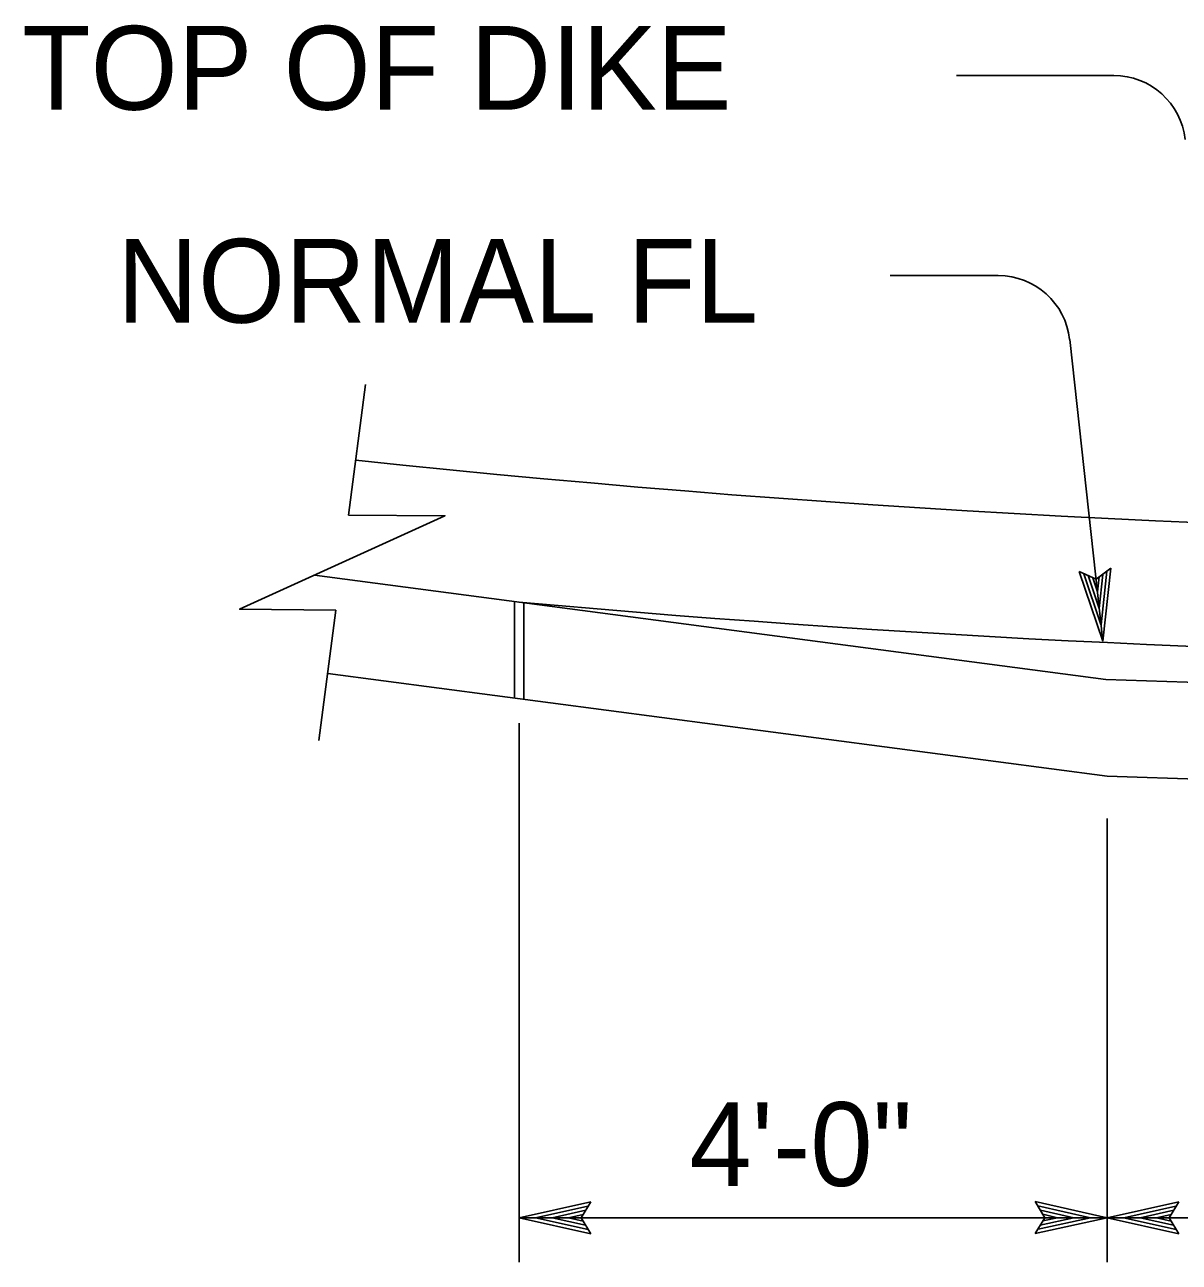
# Model space of a CAD drawing. Extents: x -894 to 866, y -472 to 714.
# Drawn here: x -105.3 to -8.8, y -354.3 to -250.8 of the extents above; entities that cross this region are included whole.
import ezdxf

# ---------------------------------------------------------------- set-up
doc = ezdxf.new("R2010")
doc.units = 0
doc.layers.add('df_DETAIL-anno', color=7, linetype='Continuous')
doc.layers.add('str_Concrete-A', color=7, linetype='Continuous')

msp = doc.modelspace()

# ---------------------------------------------------------------- linework, layer by layer
at = {"layer": 'df_DETAIL-anno'}
for p, q in [((-27.45, -255.09), (-14.32, -255.09)), ((-33.02, -271.82), (-23.97, -271.82)), ((-18, -277.17), (-15.23, -302.37)), ((-15.23, -302.37), (-17.21, -296.55)), ((-17.21, -296.55), (-17.21, -296.55)), ((-17.21, -296.55), (-15.8, -297.2)), ((-15.23, -302.37), (-17.21, -296.55)), ((-17.21, -296.55), (-17.21, -296.55)), ((-17.21, -296.55), (-15.8, -297.2)), ((-15.39, -300.99), (-16.83, -296.75)), ((-15.39, -300.99), (-16.83, -296.75)), ((-15.8, -297.2), (-14.56, -296.26)), ((-15.8, -297.2), (-14.56, -296.26)), ((-15.22, -296.79), (-15.53, -299.63)), ((-15.22, -296.79), (-15.53, -299.63)), ((-14.89, -296.52), (-15.38, -301)), ((-14.89, -296.52), (-15.38, -301)), ((-14.56, -296.26), (-15.23, -302.37)), ((-14.56, -296.26), (-15.23, -302.37)), ((-14.56, -296.26), (-14.56, -296.26)), ((-14.56, -296.26), (-14.56, -296.26)), ((-15.53, -299.63), (-16.46, -296.89)), ((-15.53, -299.63), (-16.46, -296.89)), ((-15.68, -298.25), (-16.08, -297.08)), ((-15.68, -298.25), (-16.08, -297.08)), ((-15.54, -297), (-15.68, -298.25)), ((-15.54, -297), (-15.68, -298.25)), ((-15.23, -302.37), (-15.23, -302.37)), ((-15.23, -302.37), (-15.23, -302.37)), ((-64.03, -354.29), (-64.03, -309.22)), ((-14.88, -354.29), (-14.88, -317.19)), ((-64.03, -350.56), (-58.03, -349.23)), ((-62.64, -350.56), (-58.27, -349.59)), ((-58.03, -349.23), (-58.83, -350.56)), ((-58.03, -349.23), (-58.03, -349.23)), ((-20.08, -350.56), (-20.88, -349.22)), ((-20.88, -349.22), (-20.88, -349.22)), ((-20.88, -349.22), (-14.88, -350.56)), ((-20.67, -349.58), (-16.26, -350.56)), ((-14.88, -350.56), (-8.88, -349.23)), ((-13.49, -350.56), (-9.12, -349.59)), ((-8.88, -349.23), (-9.68, -350.56)), ((-8.88, -349.23), (-8.88, -349.23)), ((-64.03, -350.56), (-25.79, -350.56)), ((-58.03, -351.9), (-64.03, -350.56)), ((-64.03, -350.56), (-64.03, -350.56)), ((-58.25, -351.54), (-62.65, -350.56)), ((-61.27, -350.56), (-58.44, -349.94)), ((-58.48, -351.18), (-61.27, -350.56)), ((-59.89, -350.56), (-58.68, -350.3)), ((-58.66, -350.84), (-59.89, -350.56)), ((-58.83, -350.56), (-58.03, -351.9)), ((-25.79, -350.56), (-14.88, -350.56)), ((-14.88, -350.56), (-20.88, -351.89)), ((-20.88, -351.89), (-20.08, -350.56)), ((-16.27, -350.56), (-20.65, -351.53)), ((-17.65, -350.56), (-20.47, -351.18)), ((-20.43, -349.94), (-17.65, -350.56)), ((-20.26, -350.28), (-19.03, -350.56)), ((-19.03, -350.56), (-20.24, -350.82)), ((-14.88, -350.56), (22.97, -350.56)), ((-8.88, -351.9), (-14.88, -350.56)), ((-14.88, -350.56), (-14.88, -350.56)), ((-14.88, -350.56), (-14.88, -350.56)), ((-9.1, -351.54), (-13.5, -350.56)), ((-12.12, -350.56), (-9.3, -349.94)), ((-9.33, -351.18), (-12.12, -350.56)), ((-10.74, -350.56), (-9.53, -350.3)), ((-9.51, -350.84), (-10.74, -350.56)), ((-9.68, -350.56), (-8.88, -351.9)), ((-58.03, -351.9), (-58.03, -351.9)), ((-20.88, -351.89), (-20.88, -351.89)), ((-8.88, -351.9), (-8.88, -351.9))]:
    msp.add_line(p, q, dxfattribs=at)
for centre, start in [((-14.32, -261.09), 6.2017), ((-23.97, -277.82), 6.2693)]:
    msp.add_arc(centre, 6, start, 90, dxfattribs=at)
at = {"layer": 'str_Concrete-A'}
for p, q in [((-78.28, -291.84), (-76.85, -280.93)), ((-81.12, -296.86), (-14.97, -305.57)), ((-80.76, -310.67), (-79.33, -299.77)), ((-64.42, -299.06), (-64.42, -307.13)), ((-63.64, -299.11), (-63.64, -307.24)), ((-80.02, -305.07), (-14.88, -313.65)), ((-14.97, -305.57), (16.01, -306.65)), ((-14.88, -313.65), (15.98, -314.73))]:
    msp.add_line(p, q, dxfattribs=at)
msp.add_lwpolyline([(-78.28, -291.84), (-70.22, -291.89), (-87.39, -299.71), (-79.33, -299.77)], dxfattribs=at)
msp.add_arc((40.41, 858.2), 1162.01, 264.84315, 275.2118, dxfattribs=at)
msp.add_ellipse((39.75, 818.84), major_axis=(1106.22, -116.29), ratio=0.999984, start_param=4.711366, end_param=4.938152, dxfattribs=at)

# ---------------------------------------------------------------- texts
at = {"layer": 'df_DETAIL-anno'}
for s, p in [('TOP OF DIKE', (-105.55, -257.95)), ('NORMAL FL', (-97.62, -275.75)), ('4\'-0"', (-49.79, -347.91))]:
    msp.add_text(s, height=7, dxfattribs=at).set_placement(p)

doc.saveas('drawing.dxf')
